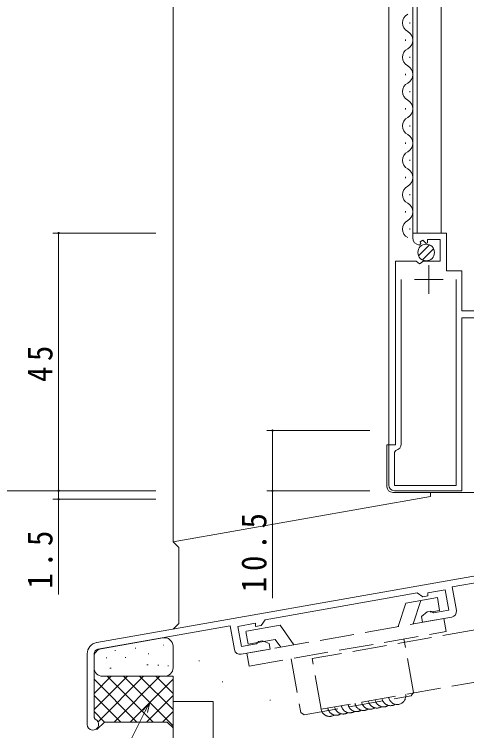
# Model space of a CAD drawing. Units: millimetres, scale not verified. Extents: x -594 to 539, y -420 to 386.
# Drawn here: x -507.7 to -428.7, y -218.6 to -93.5 of the extents above; entities that cross this region are included whole.
import ezdxf

# ---------------------------------------------------------------- set-up
doc = ezdxf.new("R2010")
doc.units = ezdxf.units.MM
doc.header["$LTSCALE"] = 2
doc.linetypes.add('DASHED3', pattern=[4, 3, -1])
for name, color, linetype, lineweight in [('0-3_YKK_11', 7, 'Continuous', 9), ('0-4_YKK_12', 2, 'Continuous', 9), ('0-5_YSS_K', 3, 'Continuous', 9), ('0-6_YKK_13', 4, 'Continuous', 9), ('0-7_YKK_D', 6, 'Continuous', 9)]:
    doc.layers.add(name, color=color, linetype=linetype, lineweight=lineweight)
doc.styles.add('ＭＳ ゴシック', font='')
doc.styles.get('ＭＳ ゴシック').set_extended_font_data('MS Gothic')

msp = doc.modelspace()

# ---------------------------------------------------------------- linework, layer by layer
at = {"layer": '0-3_YKK_11'}
for p, q in [((-438.102, -131.684), (-438.102, -132.488)), ((-432.202, -131.684), (-438.102, -131.684)), ((-432.202, -138.284), (-432.202, -131.684)), ((-436.92, -133.783), (-436.709, -133.532)), ((-436.794, -133.213), (-436.326, -132.943)), ((-436.709, -133.532), (-436.794, -133.213)), ((-436.326, -132.943), (-435.749, -133.52)), ((-435.749, -133.52), (-435.502, -133.417)), ((-435.502, -132.784), (-433.302, -132.784)), ((-435.502, -133.417), (-435.502, -132.784)), ((-433.302, -132.784), (-433.302, -136.584)), ((-437.471, -136.584), (-441.102, -136.584)), ((-441.102, -136.584), (-441.102, -168.684)), ((-436.93, -137.037), (-437.471, -136.584)), ((-436.602, -136.884), (-436.93, -137.037)), ((-436.302, -136.584), (-436.602, -136.884)), ((-433.302, -136.584), (-436.302, -136.584)), ((-429.502, -138.284), (-432.202, -138.284)), ((-429.502, -145.284), (-429.502, -138.284)), ((-440.102, -139.784), (-440.102, -168.484)), ((-440.102, -139.784), (-440.102, -168.484)), ((-430.502, -175.784), (-430.502, -139.784)), ((-416.802, -145.284), (-429.502, -145.284)), ((-429.502, -146.484), (-416.502, -146.484)), ((-429.502, -176.684), (-429.502, -146.484)), ((-442.302, -168.684), (-442.302, -175.684)), ((-441.102, -168.684), (-442.302, -168.684)), ((-441.062, -169.66), (-441.302, -169.954)), ((-441.302, -169.954), (-441.302, -175.784)), ((-441.302, -175.784), (-430.502, -175.784)), ((-441.302, -176.684), (-429.502, -176.684)), ((-408.202, -188.184), (-493.345, -203.197)), ((-431.198, -193.458), (-407.002, -189.191)), ((-430.469, -197.594), (-431.198, -193.458)), ((-463.894, -199.223), (-437.304, -194.534)), ((-437.304, -194.534), (-436.319, -195.224)), ((-436.319, -195.224), (-435.436, -195.068)), ((-435.436, -194.51), (-432.426, -193.979)), ((-435.436, -195.068), (-435.436, -194.51)), ((-432.426, -193.979), (-431.801, -197.524)), ((-431.801, -197.524), (-434.463, -197.994)), ((-435.579, -197.835), (-436.575, -198.671)), ((-436.575, -198.671), (-436.401, -199.655)), ((-436.401, -199.655), (-431.28, -198.752)), ((-434.915, -197.718), (-435.579, -197.835)), ((-434.689, -197.856), (-434.915, -197.718)), ((-434.463, -197.994), (-434.689, -197.856)), ((-468.667, -200.369), (-465.58, -199.825)), ((-465.58, -199.825), (-465.58, -200.383)), ((-464.583, -200.208), (-463.894, -199.223)), ((-493.137, -204.379), (-470, -200.299)), ((-470, -200.299), (-469.27, -204.436)), ((-468.042, -203.914), (-468.667, -200.369)), ((-465.58, -200.383), (-464.583, -200.208)), ((-465.38, -203.445), (-468.042, -203.914)), ((-465.215, -203.238), (-465.38, -203.445)), ((-465.05, -203.031), (-465.215, -203.238)), ((-464.386, -202.914), (-465.05, -203.031)), ((-463.165, -203.359), (-464.386, -202.914)), ((-462.991, -204.344), (-463.165, -203.359)), ((-468.112, -205.247), (-462.991, -204.344)), ((-494.998, -205.167), (-494.998, -217.489)), ((-493.798, -216.289), (-493.798, -205.167)), ((-493.613, -216.566), (-493.798, -216.289))]:
    msp.add_line(p, q, dxfattribs=at)
at = {"layer": '0-3_YKK_11', "color": 2}
for p, q in [((-435.302, -137.284), (-435.302, -142.284)), ((-437.802, -139.784), (-432.802, -139.784))]:
    msp.add_line(p, q, dxfattribs=at)
at = {"layer": '0-3_YKK_11'}
for centre, radius, start, end in [((-436.802, -132.488), 1.3, 179.99997, 264.78409), ((-441.302, -168.484), 1.2, 281.53696, 359.99998), ((-441.302, -175.684), 1, 180, 269.99998), ((-431.454, -197.768), 1, 280, 10), ((-492.998, -205.167), 2, 99.99998, 180.00002), ((-492.998, -205.167), 0.8, 99.99998, 180.00002), ((-468.286, -204.262), 1, 190.00002, 280), ((-493.998, -217.489), 1, 180.00002, 67.38011)]:
    msp.add_arc(centre, radius, start, end, dxfattribs=at)
at = {"layer": '0-4_YKK_12'}
for p, q in [((-442.302, -168.684), (-442.302, 29.816)), ((-438.102, -132.492), (-438.102, 29.816)), ((-437.302, -131.684), (-437.302, 29.816)), ((-433.102, -131.684), (-433.102, 29.816)), ((-438.602, -95.088), (-438.602, -94.888)), ((-439.362, -98.088), (-439.362, -97.888)), ((-438.602, -101.088), (-438.602, -100.888)), ((-439.362, -104.088), (-439.362, -103.888)), ((-438.602, -107.088), (-438.602, -106.888)), ((-439.362, -110.088), (-439.362, -109.888)), ((-438.602, -113.088), (-438.602, -112.888)), ((-439.362, -116.088), (-439.362, -115.888)), ((-438.602, -119.088), (-438.602, -118.888)), ((-439.362, -122.088), (-439.362, -121.888)), ((-438.602, -125.088), (-438.602, -124.888)), ((-439.362, -128.088), (-439.362, -127.888)), ((-438.602, -131.088), (-438.602, -130.888))]:
    msp.add_line(p, q, dxfattribs=at)
for centre, start, end in [((-438.143, -94.988), 119.20255, 240.79745), ((-439.82, -97.988), 299.20255, 60.79745), ((-438.143, -100.988), 119.20255, 240.79745), ((-439.82, -103.988), 299.20255, 60.79745), ((-438.143, -106.988), 119.20255, 240.79745), ((-439.82, -109.988), 299.20255, 60.79745), ((-438.143, -112.988), 119.20255, 240.79745), ((-439.82, -115.988), 299.20255, 60.79745), ((-438.143, -118.988), 119.20255, 240.79745), ((-439.82, -121.988), 299.20255, 60.79745), ((-438.143, -124.988), 119.20255, 240.79745), ((-439.82, -127.988), 299.20255, 60.79745), ((-438.143, -130.988), 119.20255, 240.79745)]:
    msp.add_arc(centre, 1.718, start, end, dxfattribs=at)
at = {"layer": '0-5_YSS_K'}
for p, q in [((-480, -185.613), (-480, 29.816)), ((-435, -176.984), (-435, -177.678)), ((-480, -185.613), (-435, -177.678)), ((-479, -186.613), (-480, -185.613)), ((-479, -186.613), (-479, -199.844)), ((-479, -199.844), (-480, -200.844)), ((-492.558, -204.277), (-481.761, -202.373)), ((-481.748, -203.668), (-481.648, -203.668)), ((-480, -203.85), (-480, -207.584)), ((-490.142, -204.564), (-490.042, -204.564)), ((-490.142, -204.564), (-490.042, -204.564)), ((-486.591, -204.205), (-486.491, -204.205)), ((-493.798, -207.584), (-493.798, -205.754)), ((-491.684, -205.854), (-491.584, -205.854)), ((-488.348, -205.783), (-488.248, -205.783)), ((-484.331, -205.173), (-484.231, -205.173)), ((-475.474, -206.399), (-475.374, -206.399)), ((-484.568, -207.088), (-484.368, -207.088)), ((-482.672, -207.128), (-482.472, -207.128)), ((-480.887, -207.252), (-480.787, -207.252)), ((-491.025, -207.693), (-490.825, -207.693)), ((-493.798, -214.913), (-487.968, -209.084)), ((-493.798, -212.085), (-490.797, -209.084)), ((-493.798, -209.605), (-486.317, -217.086)), ((-493.101, -217.045), (-485.14, -209.084)), ((-492.298, -209.084), (-480, -209.084)), ((-491.491, -209.084), (-483.488, -217.086)), ((-490.314, -217.086), (-482.312, -209.084)), ((-488.662, -209.084), (-480.002, -217.744)), ((-487.486, -217.086), (-480, -209.601)), ((-485.834, -209.084), (-480, -214.917)), ((-483.005, -209.084), (-480, -212.089)), ((-480, -209.084), (-480, -218.086)), ((-471.404, -210.038), (-471.304, -210.038)), ((-493.798, -212.434), (-489.145, -217.086)), ((-484.657, -217.086), (-480, -212.43)), ((-480, -213.488), (-473, -213.488)), ((-480, -213.488), (-480, -258.488)), ((-473, -213.488), (-473, -258.488)), ((-463.051, -213.248), (-462.951, -213.248)), ((-493.798, -215.262), (-491.973, -217.086)), ((-481.829, -217.086), (-480, -215.258)), ((-491.99, -217.086), (-493.295, -218.391))]:
    msp.add_line(p, q, dxfattribs=at)
at = {"layer": '0-5_YSS_K', "linetype": 'DASHED3'}
for p, q in [((-363.884, -189.808), (-455.675, -205.994)), ((-362.321, -198.672), (-454.112, -214.857)), ((-454.109, -214.857), (-455.672, -205.993))]:
    msp.add_line(p, q, dxfattribs=at)
at = {"layer": '0-5_YSS_K'}
msp.add_lwpolyline([(-491.99, -217.086), (-481, -217.086), (-480, -218.086)], dxfattribs=at)
for centre, start, end in [((-481.5, -203.85), 0, 100), ((-492.298, -205.754), 100, 180), ((-492.298, -207.584), 180, 270), ((-481.5, -207.584), 270, 0)]:
    msp.add_arc(centre, 1.5, start, end, dxfattribs=at)
at = {"layer": '0-5_YSS_K', "linetype": 'DASHED3'}
for centre, end in [((-440.817, -212.513), 10.00009), ((-446.726, -213.555), 303.57828), ((-445.544, -213.346), 303.57828), ((-444.363, -213.138), 303.57828), ((-443.181, -212.93), 303.57828), ((-441.999, -212.721), 303.57828), ((-452.635, -214.597), 303.57828), ((-451.453, -214.388), 303.57828), ((-450.271, -214.18), 303.57828), ((-449.09, -213.972), 303.57828), ((-447.908, -213.763), 303.57828)]:
    msp.add_arc(centre, 1.5, 190.00009, end, dxfattribs=at)
at = {"layer": '0-6_YKK_13'}
for p, q in [((-437.089, -135.643), (-435.192, -133.746)), ((-436.408, -136.376), (-434.459, -134.427)), ((-442.602, -168.684), (-441.602, -168.684)), ((-442.602, -175.984), (-442.602, -168.684)), ((-426.216, -176.984), (-441.602, -176.984))]:
    msp.add_line(p, q, dxfattribs=at)
at = {"layer": '0-6_YKK_13', "linetype": 'DASHED3'}
for p, q in [((-440.628, -200.401), (-439.297, -196.307)), ((-433.79, -195.336), (-439.297, -196.307)), ((-438.034, -199.943), (-436.703, -195.85)), ((-433.79, -195.336), (-433.391, -197.601)), ((-433.391, -197.601), (-435.06, -197.896)), ((-432.638, -198.992), (-467.106, -205.069)), ((-432.239, -201.257), (-432.638, -198.992)), ((-461.274, -200.182), (-467.274, -201.24)), ((-467.274, -201.24), (-466.874, -203.505)), ((-466.707, -207.335), (-432.239, -201.257)), ((-458.869, -203.617), (-461.274, -200.182)), ((-437.975, -211.915), (-439.625, -202.559)), ((-462.118, -202.667), (-466.874, -203.505)), ((-461.169, -204.023), (-462.118, -202.667)), ((-467.106, -205.069), (-466.707, -207.335)), ((-459.321, -206.032), (-457.671, -215.388)), ((-457.092, -215.793), (-438.381, -212.494)), ((-437.975, -211.915), (-438.381, -212.494)), ((-457.092, -215.793), (-457.671, -215.388))]:
    msp.add_line(p, q, dxfattribs=at)
at = {"layer": '0-6_YKK_13'}
msp.add_circle((-435.752, -135.084), 1.45, dxfattribs=at)
msp.add_arc((-441.602, -175.984), 1, 180, 270, dxfattribs=at)
at = {"layer": '0-7_YKK_D'}
for p, q in [((-483, -131.687), (-501, -131.687)), ((-500, -176.687), (-500, -131.687)), ((-445.602, -166.184), (-463.602, -166.184)), ((-462.602, -166.184), (-462.602, -176.687)), ((-500, -176.687), (-500, -174.987)), ((-483, -176.687), (-541, -176.687)), ((-483, -176.687), (-501, -176.687)), ((-483, -176.687), (-501, -176.687)), ((-445.602, -176.687), (-463.602, -176.687)), ((-462.602, -176.687), (-462.602, -195.427)), ((-483, -178.184), (-501, -178.184)), ((-485.246, -214.985), (-484.073, -213.673)), ((-484.073, -213.673), (-484.839, -215.191)), ((-484.073, -213.673), (-484.433, -215.396)), ((-484.839, -215.191), (-499.707, -244.611))]:
    msp.add_line(p, q, dxfattribs=at)
msp.add_lwpolyline([(-500, -176.687), (-500, -178.184), (-500, -194.784)], dxfattribs=at)
for centre, start, end in [((-500, -131.687), 90, 270), ((-500, -131.687), 270, 90), ((-462.602, -166.184), 90, 270), ((-462.602, -166.184), 270, 90), ((-500, -176.687), 90, 270), ((-500, -176.687), 90, 270), ((-500, -176.687), 270, 90), ((-500, -176.687), 270, 90), ((-462.602, -176.687), 90, 270), ((-462.602, -176.687), 270, 90), ((-500, -178.184), 90, 270), ((-500, -178.184), 270, 90)]:
    msp.add_arc(centre, 0.106, start, end, dxfattribs=at)

# ---------------------------------------------------------------- texts
at = {"layer": '0-7_YKK_D', "color": 7, "char_height": 4.399, "attachment_point": 7, "rotation": 90, "style": 'ＭＳ ゴシック'}
for s, insert in [('\\T1.36;\\W0.9;45', (-501, -157.707)), ('\\T1.38;\\W0.9;10.5', (-463.602, -194.427)), ('\\T1.38;\\W0.9;1.5', (-501, -193.784))]:
    msp.add_mtext(s, dxfattribs=dict(at, insert=insert))

doc.saveas('drawing.dxf')
